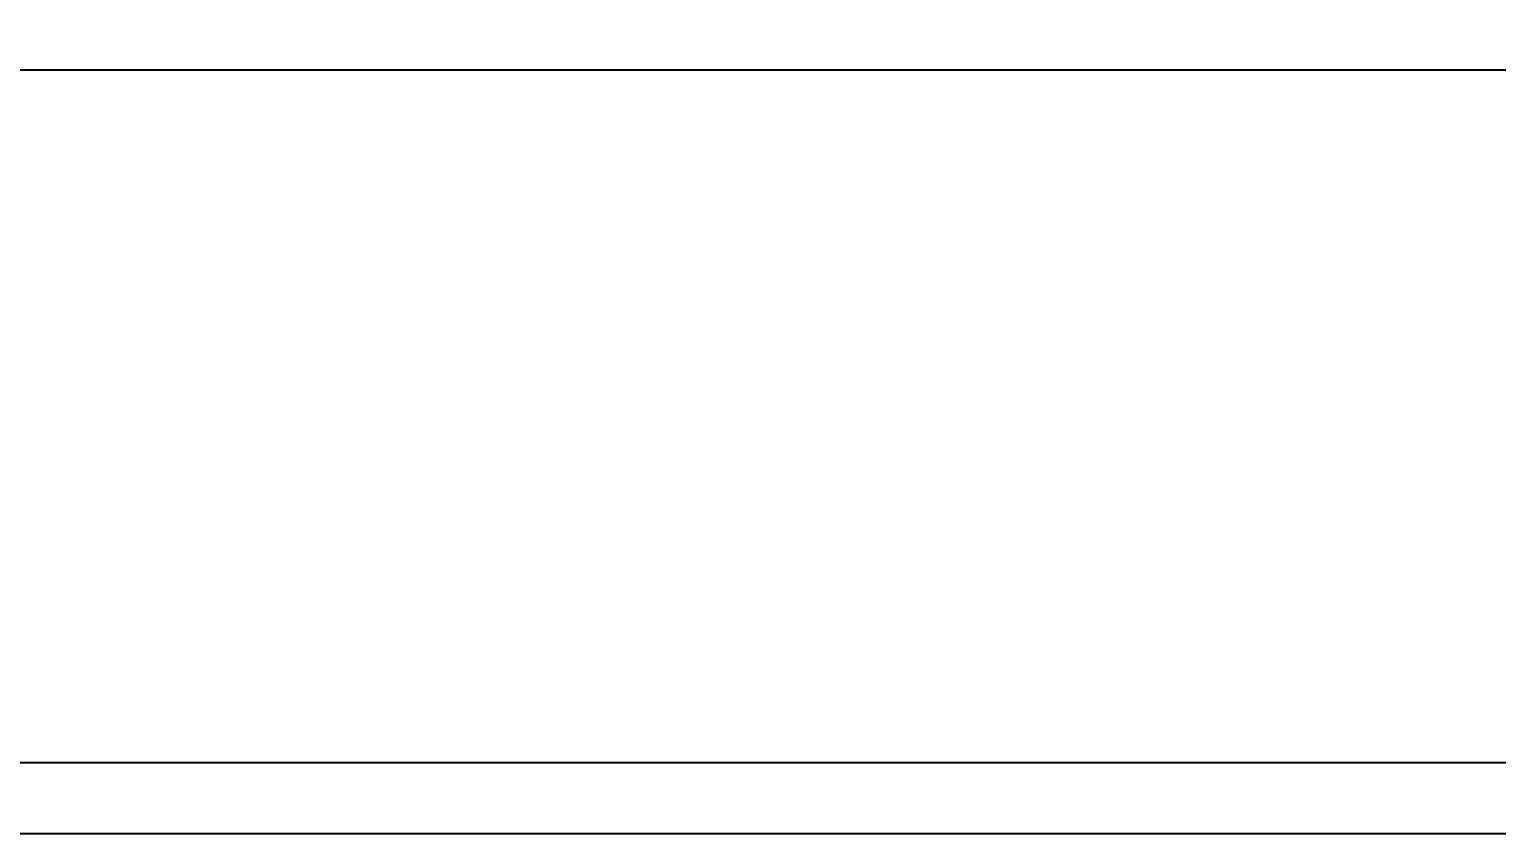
# Model space of a CAD drawing. Header units: millimetres. Extents: x 12 to 854, y 4 to 555.
# Drawn here: x 156.84 to 181.74, y 258.37 to 272.01 of the extents above; entities that cross this region are included whole.
import ezdxf

# ---------------------------------------------------------------- set-up
doc = ezdxf.new("R2010")
doc.units = ezdxf.units.MM
doc.linetypes.add('CENTER', pattern=[10.16, 6.35, -1.27, 1.27, -1.27])
doc.layers.add('DEFAULT_1', color=7, linetype='CENTER')
doc.styles.add('SLDTEXTSTYLE2', font='TXT', dxfattribs={"width": 0.75})
doc.dimstyles.new('SLDDIMSTYLE0', dxfattribs={"dimtxt": 6.614583, "dimasz": 3.556, "dimexe": 0, "dimexo": 0.0625, "dimgap": 1.653646, "dimtad": 1, "dimdec": 0, "dimlfac": 2, "dimrnd": 1e-09, "dimzin": 12, "dimdsep": 46, "dimtxsty": 'SLDTEXTSTYLE2', "dimblk1": 'CLOSED', "dimblk2": 'CLOSED', "dimsah": 1, "dimcen": 0.09, "dimadec": 0, "dimazin": 3, "dimtfac": 1, "dimtdec": 0, "dimtofl": 0, "dimtmove": 0, "dimatfit": 3, "dimldrblk": 'CLOSED', "dimfxl": 1, "dimfrac": 2, "dimtolj": 1, "dimtzin": 12, "dimarcsym": 0})

# ---------------------------------------------------------------- blocks, each defined once
blk = doc.blocks.new('_Closed')
at = {"color": 0, "linetype": 'ByBlock', "lineweight": -2}
for p, q in [((-1, 0.166667), (0, 0)), ((-1, 0.166667), (-1, -0.166667)), ((0, 0), (-1, -0.166667)), ((0, 0), (-1, 0))]:
    blk.add_line(p, q, dxfattribs=at)
blk = doc.blocks.new('_D')
at = {"layer": 'DEFAULT_1'}
for p, q in [((154.408, 327.432), (152.396, 327.432)), ((152.396, 327.432), (152.396, 316.923)), ((171.508, 327.432), (173.52, 327.432)), ((173.52, 327.432), (173.52, 316.923)), ((152.396, 316.923), (154.408, 316.923)), ((173.52, 316.923), (171.508, 316.923)), ((83.026, 272.325), (83.026, 316.581)), ((256.762, 272.325), (256.762, 316.581)), ((83.026, 315.581), (256.762, 315.581))]:
    blk.add_line(p, q, dxfattribs=at)
at = {"layer": 'DEFAULT_1', "xscale": 3.556, "yscale": 3.556, "rotation": 180}
blk.add_blockref('_Closed', (83.026, 315.581, -1.608), dxfattribs=at)
at = {"layer": 'DEFAULT_1', "xscale": 3.556, "yscale": 3.556}
blk.add_blockref('_Closed', (256.762, 315.581, -1.608), dxfattribs=at)
at = {"layer": 'DEFAULT_1', "char_height": 6.6146, "attachment_point": 1, "style": 'SLDTEXTSTYLE2'}
for s, insert in [('347', (155.627, 337.3)), ('13.7', (154.408, 325.449))]:
    blk.add_mtext(s, dxfattribs=dict(at, insert=insert))

msp = doc.modelspace()

# ---------------------------------------------------------------- linework, layer by layer
at = {"color": 7, "linetype": 'Continuous', "lineweight": 25}
for p, q in [((139.795, 271.325), (199.993, 271.325)), ((141.319, 259.578), (198.469, 259.578)), ((139.738, 258.371), (200.049, 258.371))]:
    msp.add_line(p, q, dxfattribs=at)

# ---------------------------------------------------------------- dimensions: what is measured, and where the dimension line sits
at = {"layer": 'DEFAULT_1'}
dim = msp.add_linear_dim(base=(256.762, 315.581), p1=(83.026, 271.325), p2=(256.762, 271.325), dimstyle='SLDDIMSTYLE0', dxfattribs=at)
dim.commit()
dim.dimension.update_dxf_attribs({"geometry": '_D', "text_midpoint": (162.958, 315.581), "dimtype": 160})

doc.saveas('drawing.dxf')
